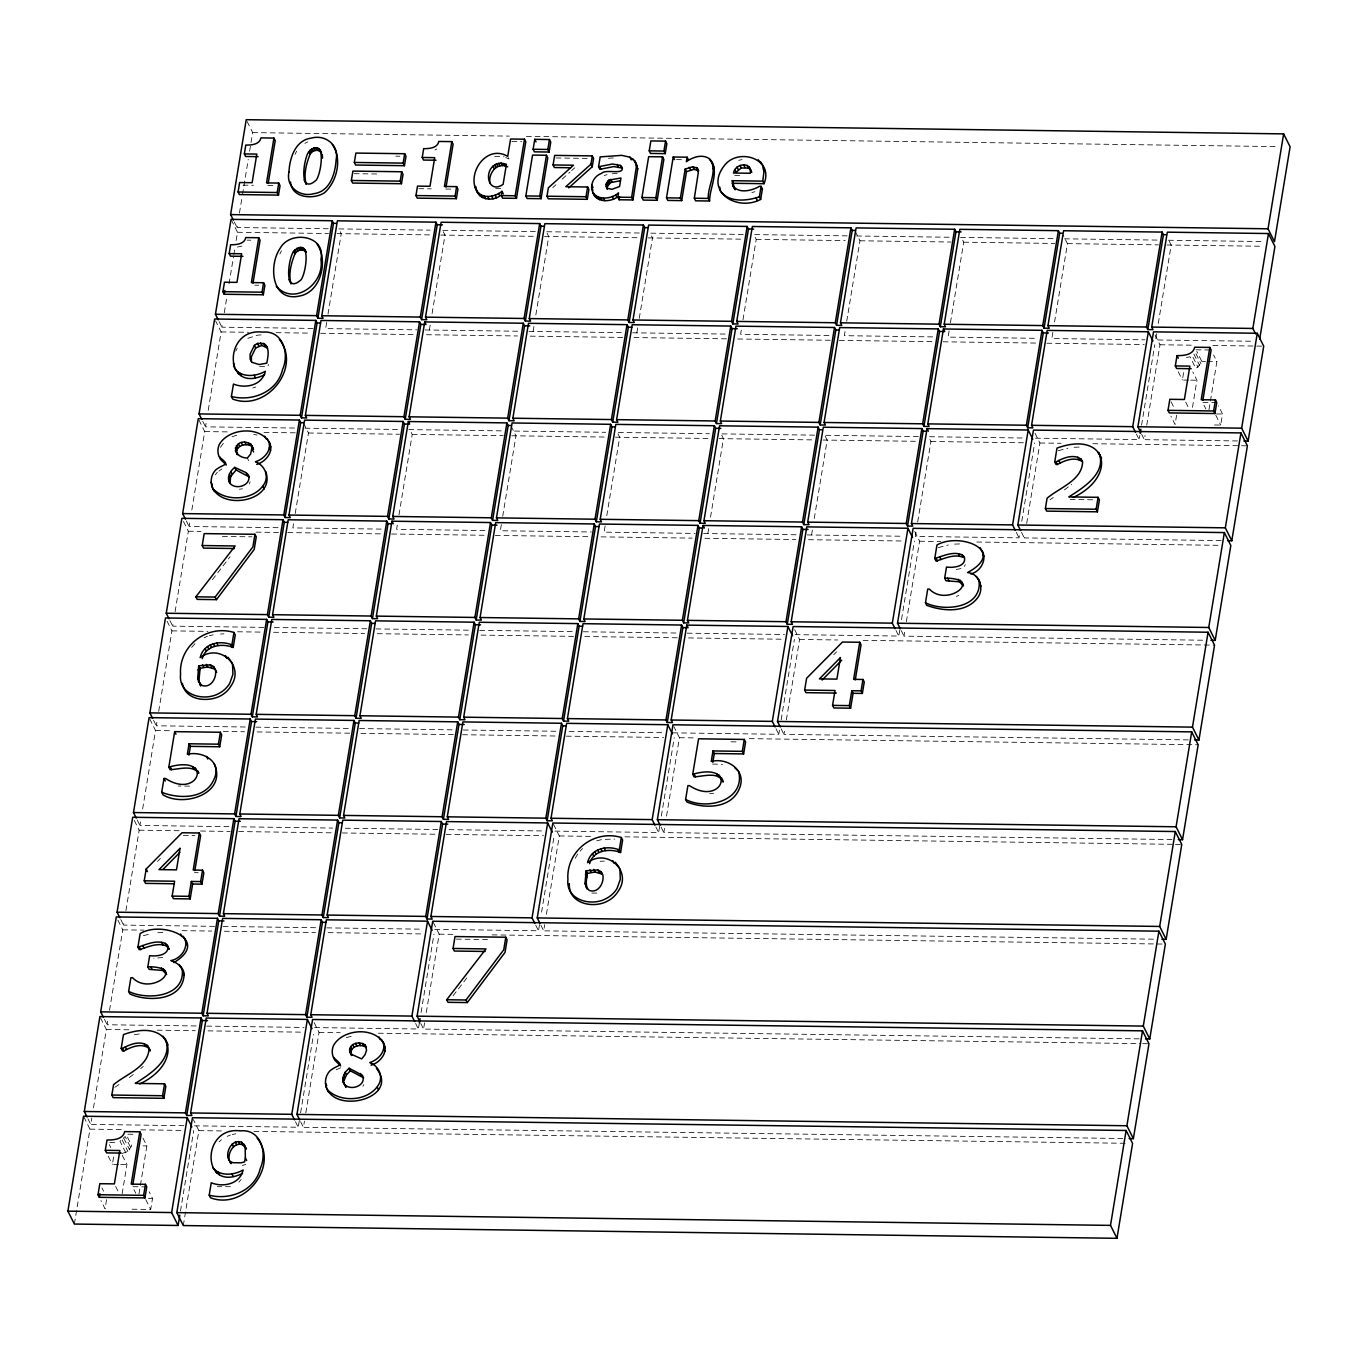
<?xml version="1.0" encoding="UTF-8"?>
<svg xmlns="http://www.w3.org/2000/svg" width="1358" height="1358" viewBox="0 0 1358 1358"><rect width="100%" height="100%" fill="white"/><g stroke="black" fill="none" stroke-linecap="round" stroke-linejoin="round"><path stroke-width="0.75" stroke-dasharray="5 3.75" d="M328.297 228.755L237.073 227.516L237.752 223.391M239.449 213.07L242.165 196.571M242.505 194.5L248.259 159.429M249.617 151.179L252.673 132.609L246.222 119.691M74.367 1224.05L89.968 1129.143L83.517 1116.242M183.907 1125.68L90.748 1124.407L91.767 1118.211M93.464 1107.89L106.365 1029.5L99.898 1016.582M196.078 1025.969L107.146 1024.747L108.165 1018.551M109.523 1010.301L122.763 929.84L117.229 918.772M214.581 926.343L123.544 925.087L124.223 920.962M125.921 910.658L139.161 830.179L132.694 817.278M228.857 826.666L139.942 825.443L140.96 819.247M142.641 808.944L155.542 730.536L149.091 717.635M245.255 727.005L156.323 725.783L157.341 719.604M158.699 711.354L171.94 630.876L166.406 619.825M263.741 627.379L172.721 626.14L173.4 622.015M175.097 611.694L188.338 531.233L181.87 518.332M278.034 527.702L189.118 526.48L190.137 520.301M191.834 509.98L204.718 431.572L198.268 418.671M294.431 428.042L205.499 426.836L206.518 420.641M208.215 410.32L221.116 331.929L215.583 320.861M312.934 328.432L221.897 327.176L222.576 323.051M224.274 312.73L226.99 296.231M229.027 283.856L233.44 257.035M233.78 254.964L234.798 248.786M236.156 240.519L237.514 232.269L231.047 219.368M106.586 1199.64L105.058 1208.824L100.95 1200.591M118.621 1164.502L112.375 1164.417L113.733 1156.167M122.135 1193.818L126.939 1164.604L121.982 1154.741M138.957 1194.038L146.885 1145.914L142.76 1137.681M132.032 1209.197L150.704 1209.452L152.503 1198.418L149.21 1191.832M180.478 1211.03L193.719 1130.569M293.532 523.781L292.853 527.906L381.785 529.111M295.229 513.46L308.47 432.998L304.158 424.392M326.667 322.406L325.648 328.602L416.685 329.841M328.008 314.156L341.248 233.695L339.534 230.249M183.296 1225.544L198.896 1130.637L193.362 1119.569M194.5 1125.816L298.234 1127.242L299.252 1121.046M300.61 1112.796L313.511 1034.389M397.283 525.19L396.604 529.314L487.641 530.571M398.98 514.886L412.204 434.407L409.624 429.247M429.383 330.011L430.401 323.832M432.099 313.511L445 235.104L443.268 231.675M1122.777 1138.513L303.428 1127.31L304.447 1121.114M305.805 1112.864L319.045 1032.403L312.578 1019.485M314.632 1027.582L418.383 1029.008L419.401 1022.812M421.082 1012.491L433.983 934.1M501.357 524.544L500.338 530.74L591.375 531.98M502.715 516.295L515.955 435.833L511.643 427.227M533.117 331.437L534.135 325.241M535.833 314.92L548.734 236.53L547.019 233.084M1139.175 1038.853L423.56 1029.075L424.579 1022.88M426.276 1012.559L439.177 934.168L432.71 921.25M434.764 929.347L538.515 930.773L539.533 924.577M541.57 912.203L554.115 835.866M605.108 525.97L604.089 532.149L695.126 533.405M606.788 515.65L619.689 437.242L617.975 433.813M636.868 332.846L637.887 326.667M639.245 318.417L652.485 237.939L649.888 232.778M1153.451 939.176L543.692 930.841L544.711 924.645M546.408 914.324L559.309 835.934L552.842 823.016M554.896 831.113L658.647 832.539L659.665 826.343M661.363 816.022L674.264 737.632M707.824 533.575L708.842 527.379M710.54 517.075L723.441 438.668L721.709 435.222M741.281 330.147L740.602 334.272L829.534 335.477M742.979 319.826L756.219 239.364L753.639 234.204M1171.954 839.55L663.824 832.607L664.843 826.411M666.54 816.09L679.441 737.7L673.908 726.632M672.923 732.845L778.779 734.305L779.798 728.109M781.156 719.859L794.396 639.397M811.558 535.001L812.576 528.805M814.274 518.484L827.175 440.094L824.595 434.916M845.032 331.556L844.353 335.681L933.269 336.903M846.73 321.252L859.97 240.773L855.659 232.184M1188.352 739.889L783.973 734.372L784.992 728.177M786.35 719.927L799.573 639.465L793.123 626.547M795.075 634.644L898.792 636.053L899.811 629.874M901.508 619.554L914.409 541.146M915.988 532.285L915.309 536.41L1019.043 537.836L1019.722 533.694M917.685 521.964L930.926 441.503L928.329 436.342M949.106 330.911L948.088 337.107L1037.02 338.329M950.464 322.661L963.705 242.199L961.125 237.039M1202.509 640.212L903.987 636.138L904.666 632.013M906.346 621.692L919.587 541.231L913.136 528.313M1021.759 521.319L1034.66 442.929M1052.857 332.337L1051.839 338.532L1144.998 339.806M1054.555 322.016L1067.456 243.625L1063.144 235.019M1221.198 540.586L1024.305 537.904L1024.984 533.779M1026.682 523.458L1039.922 442.997L1033.455 430.096M1035.441 438.176L1139.192 439.602L1139.871 435.46M1141.569 425.156L1154.792 344.694M1156.592 333.745L1155.573 339.941L1252.976 341.265M1158.289 323.442L1171.19 245.034L1168.61 239.874M1237.528 440.943L1144.37 439.669L1145.049 435.545M1146.746 425.224L1159.987 344.762L1154.453 333.695M1176.588 415.242L1175.077 424.443L1170.952 416.21M1188.623 380.104L1182.377 380.019L1183.735 371.769M1192.477 407.349L1196.941 380.223L1192.816 371.99M1208.976 409.658L1216.887 361.534L1213.594 354.947M1214.476 424.986L1220.706 425.071L1222.523 414.037L1218.398 405.804M268.069 365.743L268.358 364.402M249.532 483.838L250.093 481.818M122.237 1153.417L127.907 1151.482L131.76 1145.711L126.82 1135.831M1186.485 357.51L1189.981 356.73L1195.753 368.256L1197.926 367.084L1201.779 361.33L1196.822 351.45M235.834 351.094L237.226 348.208M295.042 154.32L296.638 151.179M279.867 253.98L281.462 250.84M220.437 447.342L224.766 441.333M575.181 858.307L577.846 853.775M362.909 1086.196L363.842 1084.652M964.299 566.337L965.368 564.639M125.734 1152.636L119.979 1141.127L125.157 1136.527L130.928 1148.036M212.374 579.713L230.096 556.763M453.08 995.754L468.272 976.079M215.26 474.876L217.348 472.194M238.889 1182.105L241.096 1179.559M191.648 647.41L195.145 643.454M580.189 851.143L582.514 848.495M157.494 861.447L160.363 858.545M833.693 654.76L836.562 651.874M219.062 1141.925L221.439 1139.701M552.791 187.574L555.931 184.756M562.195 179.103L570.02 172.042M571.599 170.633L574.723 167.815M140.723 1068.61L143.286 1066.353M129.333 1077.539L135.223 1073.092M1064.349 489.932L1071.717 484.382M218.859 471.107L221.897 468.934M114.836 1087.317L121.354 1082.971M1050.006 499.727L1053.265 497.554M434.984 149.974L436.835 148.973M304.854 143.354L307.757 141.911M204.056 637.785L207.401 636.24M956.388 596.434L958.816 595.347M336.207 1069.764L340.654 1067.778M247.818 338.329L258.003 335.087L263.775 334.73M227.21 1136.357L230.436 1135.016M252.741 387.998L255.847 386.979M232.031 436.784L236.716 435.222M346.341 1037.597L354.574 1035.407M604.191 175.538L607.111 174.639M751.925 192.53L754.929 191.699M242.369 1165.402L245.849 1164.451M1058.306 450.686L1067.863 448.208M938.276 547.563L948.342 544.999M143.456 935.662L151.502 933.625M209.336 635.765L213.223 634.831M596.705 840.823L602.528 839.397L614.699 839.108M232.218 1134.609L235.8 1133.794M237.429 247.071L241.928 246.087M738.769 160.312L742.028 159.616M956.371 569.494L961.04 568.544M162.654 957.475L153.692 958.29M596.841 893.089L590.543 893.038M500.712 188.626L493.141 188.507M134.323 1034.711L140.587 1033.777M239.398 489.203L242.539 488.846M230.521 1186.705L217.348 1186.671M264.589 366.694L256.356 366.592M189.679 786.129L178.254 786.01M709.657 793.649L713.578 793.293M494.685 156.391L504.124 156.798M612.152 173.79L619.774 173.213M608.367 158.275L614.02 157.901M220.454 634.033L223.968 633.813M600.151 861.328L604.378 861.091M114.717 1142.282L108.3 1142.587L110.779 1147.51M1074.127 447.291L1080.051 447.037M954.606 544.117L960.904 543.879M157.783 932.725L164.08 932.488M712.543 764.045L722.49 764.333M252.673 132.609L509.386 136.106M526.361 136.343L1277.369 146.613M511.881 141.588L521.811 141.724M555.948 157.969L589.406 158.428M676.505 159.616L684.449 159.735M395.823 156.17L399.88 156.221M734.78 175.606L741.095 175.691M354.2 173.671L378.61 174.011M243.014 185.146L253.42 185.282M267.849 185.486L275.98 185.588M418.807 188.677L431.284 188.847M445.713 189.051L453.861 189.152M338.906 228.908L430.13 230.147M442.861 230.317L536.206 231.607M546.816 231.743L640.161 233.016M650.754 233.169L744.116 234.442M754.709 234.594L848.071 235.868M856.542 235.986L949.904 237.26M960.496 237.395L1053.842 238.668M1064.451 238.821L1157.797 240.094M1168.406 240.247L1263.874 241.554M237.514 232.269L328.551 233.525M337.022 233.627L430.18 234.9M440.756 235.053L533.915 236.326M544.507 236.462L637.666 237.735M648.241 237.888L741.4 239.161M756.219 239.364L845.151 240.587M859.97 240.773L951.007 242.03M963.705 242.199L1054.742 243.438M1067.456 243.625L1158.493 244.864M1166.963 244.983L1262.227 246.273M247.088 240.145L250.789 240.196M254.71 285.18L258.767 285.231M425.156 329.96L520.42 331.267M528.89 331.369L622.049 332.642M632.624 332.795L725.783 334.068M221.116 331.929L248.633 332.303M276.166 332.676L310.031 333.134M320.624 333.287L413.783 334.56M426.48 334.73L517.517 335.969M530.231 336.156L623.39 337.429M633.965 337.565L727.124 338.838M737.717 338.991L830.875 340.264M839.329 340.383L934.61 341.673M943.08 341.792L1036.239 343.065M1046.814 343.218L1144.217 344.542M1159.987 344.762L1191.747 345.187M1212.915 345.475L1263.721 346.171M1196.008 349.804L1211.115 350.008M1201.779 361.33L1205.548 361.381M1207.449 361.398L1216.887 361.534M1190.694 380.138L1196.941 380.223M1216.751 402.511L1202.509 402.324L1205.819 408.911M1216.412 413.952L1222.523 414.037M305.007 428.194L398.166 429.468M408.758 429.603L501.917 430.876M514.614 431.063L605.651 432.302M618.365 432.472L709.402 433.711M722.1 433.898L815.258 435.171M825.834 435.307L918.993 436.58M929.585 436.733L1022.744 438.006M204.718 431.572L228.008 431.895M264.012 432.387L295.755 432.829M308.47 432.998L399.507 434.237M412.204 434.407L503.241 435.663M511.711 435.765L606.992 437.072M615.463 437.191L708.621 438.464M719.197 438.617L812.356 439.89M822.948 440.026L916.107 441.299M930.926 441.503L1024.068 442.776M1039.922 442.997L1061.09 443.285M1092.851 443.71L1247.391 445.831M1070.121 499.489L1095.193 499.829M703.597 533.524L798.86 534.814M807.331 534.933L902.612 536.24M188.338 531.233L201.035 531.402M256.068 532.149L279.358 532.472M287.828 532.591L380.97 533.864M391.545 534L484.687 535.273M495.28 535.425L588.404 536.699M601.119 536.868L692.139 538.124M704.836 538.294L795.856 539.533M808.57 539.703L903.817 541.01M919.587 541.231L940.755 541.519M976.758 542.012L1218.109 545.305M222.406 536.427L252.011 536.817M274.333 627.532L367.475 628.805M375.928 628.907L471.192 630.214M479.663 630.333L572.804 631.606M583.38 631.759L676.522 633.032M687.114 633.168L784.483 634.492M171.94 630.876L207.927 631.368M237.565 631.776L260.855 632.098M273.569 632.268L364.606 633.524M377.303 633.694L468.34 634.933M481.055 635.103L574.196 636.376M584.789 636.529L677.948 637.802M688.54 637.937L781.682 639.211M799.573 639.465L837.682 639.974M863.094 640.331L1214.544 645.135M255.83 727.141L348.989 728.431M359.581 728.567L452.74 729.84M463.316 729.993L556.474 731.266M569.172 731.436L664.452 732.743M155.542 730.536L172.483 730.774M223.289 731.453L244.474 731.758M257.171 731.928L350.33 733.201M360.905 733.337L454.064 734.61M462.535 734.729L557.815 736.036M566.286 736.155L663.672 737.479M679.441 737.7L696.382 737.92M749.31 738.65L1198.163 744.778M731.028 741.808L739.346 741.926M241.554 826.835L332.591 828.074M345.305 828.244L438.464 829.517M449.04 829.67L542.198 830.943M139.161 830.179L179.375 830.74M200.56 831.028L230.198 831.436M238.668 831.554L331.81 832.827M342.403 832.963L435.562 834.236M446.154 834.389L543.539 835.713M559.309 835.934L593.191 836.392M624.935 836.834L1173.295 844.32M1175.417 844.353L1181.766 844.438M183.313 835.34L194.839 835.51M194.5 872.651L198.234 872.702M223.052 926.462L318.315 927.752M326.786 927.87L422.066 929.178M122.763 929.84L143.931 930.128M182.04 930.654L211.678 931.062M224.393 931.232L315.429 932.471M328.127 932.64L423.407 933.948M439.177 934.168L453.996 934.372M492.105 934.881L1165.368 944.099M456.322 939.125L488.048 939.549M206.654 1026.105L304.039 1027.446M106.365 1029.5L129.655 1029.805M157.189 1030.179L195.297 1030.705M207.995 1030.875L301.153 1032.148M319.045 1032.403L340.213 1032.691M378.322 1033.217L1140.516 1043.623M1142.621 1043.657L1148.97 1043.742M89.968 1129.143L121.728 1129.584M140.791 1129.839L183.126 1130.416M198.896 1130.637L224.308 1130.976M253.946 1131.384L1128.345 1143.334M127.89 1134.219L135.444 1134.32M143.099 1145.863L146.885 1145.914M120.692 1164.519L126.939 1164.604M146.749 1186.892L132.507 1186.705L135.8 1193.292M148.446 1198.367L152.503 1198.418M253.759 434.39L257.103 435.069M505.753 157.528L509.012 158.971L507.722 156.391M1195.991 353.776L1200.947 363.655M1193.886 354.048L1199.657 365.574M1192.986 357.222L1197.926 367.084M1215.766 415.192L1220.706 425.071M1178.269 371.786L1182.377 380.019M1185.687 402.087L1188.148 407.027M1171.122 401.883L1173.601 406.823M1141.603 434.136L1144.37 439.669M1136.408 434.068L1139.192 439.602M1021.539 532.37L1024.305 537.904M1016.276 532.302L1019.043 537.836M901.203 630.604L903.987 636.138M896.025 630.536L898.792 636.053M781.189 728.839L783.973 734.372M776.012 728.771L778.779 734.305M661.057 827.073L663.824 832.607M655.88 827.005L658.647 832.539M234.289 221.982L237.073 227.516M540.925 925.307L543.692 930.841M535.748 925.239L538.515 930.773M219.13 321.642L221.897 327.176M247.343 458.087L248.633 460.668M202.732 421.303L205.499 426.836M186.335 520.946L189.118 526.48M420.793 1023.542L423.56 1029.075M415.599 1023.474L418.383 1029.008M169.954 620.606L172.721 626.14M153.556 720.266L156.323 725.783M300.661 1121.776L303.428 1127.31M295.467 1121.708L298.234 1127.242M137.158 819.909L139.942 825.443M120.777 919.57L123.544 925.087M104.379 1019.213L107.146 1024.747M123.884 1138.428L129.655 1149.954M122.152 1139.956L127.907 1151.482M145.747 1199.572L150.704 1209.452M108.25 1156.184L112.375 1164.417M87.981 1118.873L90.748 1124.407M115.668 1186.468L118.146 1191.407M101.935 1187.927L103.581 1191.221"/><path stroke-width="1.5" d="M732.268 183.313L735.102 189.78L732.794 185.469L732.268 180.699L762.755 181.123L764.045 183.703L733.558 183.279L732.268 180.699M733.558 185.893L733.558 183.279M750.312 169.699L750.312 173.264L733.49 173.026C734.576 166.881 741.349 163.469 747.087 165.472L749.26 167.085L751.602 172.279L749.26 167.085M252.164 446.442L250.67 453.945L247.343 458.087C228.959 457.035 234.917 435.341 250.806 444.168L253.454 449.023L250.806 444.168M252.096 446.748C246.613 441.69 233.321 446.476 237.361 454.76L235.307 450.364M349.617 1051.177C348.768 1043.368 359.989 1040.737 365.115 1044.998L366.592 1050.175L364.996 1054.776L361.669 1058.917L351.943 1054.504L349.617 1051.177L351.688 1055.573L350.381 1052.993M350.907 1053.757C350.058 1045.949 361.279 1043.317 366.405 1047.578L365.115 1044.998M962.126 554.811L964.231 556.729C967.151 566.558 953.333 568.051 946.492 567.05L944.676 578.168C984.788 577.778 947.341 608.028 929.398 589.1L927.718 589.083L925.477 602.782L926.767 605.362C942.893 611.304 965.776 613.307 977.454 598.012C984.669 589.016 979.763 573.466 967.575 572.567C1007.942 550.737 959.902 531.844 936.969 544.982L934.745 558.511L936.035 561.092C944.659 558.511 954.182 553.606 963.416 557.391L962.126 554.811C952.892 551.025 943.352 555.931 934.745 558.511M265.693 471.43C276.013 499.982 225.411 510.71 213.172 488.982C226.514 502.647 255.762 500.389 264.912 482.718C268.935 474.248 263.554 464.708 255.44 461.771C263.775 459.157 272.075 450.567 268.748 441.316C274.842 450.669 266.117 461.788 256.73 464.351M376.472 1068.457C399.269 1097.026 339.551 1113.577 327.499 1089.812C340.824 1103.477 370.089 1101.219 379.221 1083.548C383.245 1075.061 377.88 1065.538 369.749 1062.584C378.084 1059.987 386.385 1051.398 383.058 1042.129C389.152 1051.482 380.427 1062.618 371.04 1065.181M743.624 753.928L745.593 742.011L744.286 739.431L698.572 738.803L692.733 774.264C738.277 761.244 722.914 807.416 689.474 785.654L687.895 785.637L685.62 799.421L686.91 802.001C704.31 808.995 731.266 808.927 739.38 788.557C747.206 770.733 727.616 757.187 711.253 761.465L712.984 750.94L742.334 751.347L743.624 753.928L714.274 753.52L712.984 750.94M185.011 939.125C188.338 948.716 180.325 958.918 170.836 960.598C176.506 962.296 183.907 967.219 184.094 974.857C182.651 1000.761 148.26 1002.238 129.927 993.971L128.637 991.391L130.894 977.692L132.558 977.709C150.5 996.653 187.964 966.404 147.835 966.777L149.669 955.676C156.493 956.66 170.31 955.166 167.407 945.338L165.303 943.42C156.068 939.634 146.528 944.54 137.922 947.137L140.146 933.591C161.992 920.062 211.627 939.838 173.909 962.567M981.851 550.516C987.555 559.445 980.476 571.786 970.749 573.942M214.479 491.579C209.675 484.959 210.049 475.334 216.058 469.613C225.954 462.416 230.215 466.252 219.164 456.763A19.402 16.398 -26.6 0 1 219.147 444.762C228.517 427.736 261.279 425.309 270.038 443.896M328.789 1092.392C323.985 1085.789 324.375 1076.147 330.367 1070.427C340.264 1063.229 344.525 1067.065 333.474 1057.593A19.402 16.398 -26.6 0 1 333.457 1045.575C342.827 1028.566 375.606 1026.139 384.348 1044.709M182.244 969.408C185.282 996.959 147.224 1000.642 128.637 991.391M979.067 580.783C982.123 608.35 944.065 612.034 925.477 602.782M489.915 182.906C488.303 172.924 497.368 161.619 507.722 166.864M632.709 158.801L635.985 163.401L636.444 166.219L631.64 197.368L632.947 199.949L619.112 199.762L617.822 197.182L618.518 192.853C610.947 200.05 592.716 201.018 591.613 187.743C591.46 181.429 595.466 175.522 601.441 173.417C605.923 168.477 624.561 175.657 622.134 167.255L620.385 165.421L612.441 164.012L598.555 166.745L600.185 156.883L621.828 155.355L629.942 157.222L634.695 160.821L637.734 168.799L632.947 199.949M687.131 157.205L686.384 161.704C692.767 157.053 702.052 153.895 709.232 158.597C719.01 169.546 707.382 186.029 708.316 198.421L709.606 201.001L695.619 200.814L694.328 198.217L698.25 173.043L697.35 168.205L692.767 166.745L685.179 169.088L680.409 198.03L681.716 200.611L667.796 200.424L666.506 197.844L673.229 157.002L687.131 157.205L688.421 159.786M710.964 160.346C719.299 172.653 709.538 187.845 709.606 201.001M198.777 665.76L197.657 678.372L200.746 685.994L198.947 680.952L200.067 668.34L198.777 665.76L210.405 664.877L213.613 666.557L216.737 672.363M586.147 870.817L585.026 883.43L587.012 888.93L586.164 882.157L587.437 873.398L586.147 870.817L597.775 869.935L600.983 871.615L602.816 874.824C604.446 882.666 598.301 893.632 589.253 890.458L585.722 886.35M245.357 1157.916L245.136 1146.458L241.588 1142.214C232.574 1138.989 226.362 1150.09 227.906 1157.865L231.013 1163.653L229.723 1161.073L232.846 1162.72L241.079 1162.821L244.559 1161.871L245.357 1157.916L246.647 1160.496M233.372 220.132L230.605 214.598L246.222 119.691L1283.633 133.882L1290.1 146.783L1274.483 241.69L1268.033 228.789L1283.633 133.882M179.799 1215.155L178.102 1225.476L74.367 1224.05L67.9 1211.149L83.517 1116.242L187.251 1117.651L191.868 1126.868M87.065 1117.023L84.298 1111.489L99.898 1016.582L201.052 1017.974L202.342 1020.554L186.742 1115.461L191.919 1115.529L190.629 1112.949L206.246 1018.042L307.383 1019.417L312.001 1028.634M103.463 1017.38L100.679 1011.846L116.296 916.939L217.45 918.314L218.74 920.894L203.123 1015.801L208.317 1015.869L207.027 1013.289L222.627 918.381L321.184 919.739L322.474 922.32L306.874 1017.227L312.051 1017.295L310.761 1014.715L326.378 919.807L427.532 921.182L432.133 930.4M119.843 917.719L117.077 912.186L132.694 817.278L233.848 818.67L235.138 821.25L219.521 916.158L224.715 916.226L223.408 913.645L239.025 818.738L337.582 820.079L338.872 822.659L323.255 917.567L328.449 917.635L327.159 915.054L342.776 820.147L441.316 821.505L442.623 824.085L427.006 918.993L432.183 919.06L430.893 916.48L446.51 821.573L547.664 822.948L552.282 832.165M136.241 818.059L133.474 812.542L149.091 717.635L250.228 719.01L251.519 721.59L235.919 816.498L241.096 816.565L239.806 813.985L255.423 719.078L353.98 720.436L355.27 723.016L339.653 817.923L344.847 817.991L343.557 815.411L359.157 720.504L457.714 721.845L459.004 724.425L443.404 819.332L448.581 819.4L447.291 816.82L462.908 721.913L561.465 723.271L562.755 725.851L547.138 820.758L552.333 820.826L551.025 818.246L566.642 723.339L667.796 724.714L672.414 733.931M152.639 718.416L149.872 712.882L165.472 617.975L266.626 619.367L267.916 621.947L252.299 716.854L257.494 716.922L256.204 714.342L271.804 619.435L370.361 620.776L371.668 623.356L356.051 718.263L361.228 718.331L359.938 715.751L375.555 620.844L474.112 622.202L475.402 624.782L459.785 719.689L464.979 719.757L463.689 717.177L479.289 622.27L577.846 623.611L579.136 626.191L563.536 721.098L568.713 721.166L567.423 718.586L583.04 623.678L681.597 625.036L682.887 627.617L667.27 722.524L672.465 722.592L671.175 720.012L686.775 625.104L787.929 626.479L792.546 635.697M169.02 618.756L166.253 613.239L181.87 518.332L283.024 519.707L284.314 522.287L268.697 617.194L273.892 617.262L272.585 614.682L288.202 519.774L386.758 521.133L388.048 523.713L372.448 618.62L377.626 618.688L376.336 616.108L391.953 521.2L490.51 522.541L491.8 525.122L476.183 620.029L481.377 620.097L480.07 617.517L495.687 522.609L594.244 523.967L595.534 526.548L579.917 621.455L585.111 621.523L583.821 618.942L599.438 524.035L697.978 525.376L699.285 527.956L683.668 622.864L688.727 622.932L687.437 620.351L703.054 525.444L801.61 526.802L802.901 529.382L787.284 624.29L792.478 624.357L791.188 621.777L806.788 526.87L907.942 528.245L912.559 537.462M185.418 519.112L182.651 513.579L198.268 418.671L299.405 420.046L300.695 422.627L285.095 517.534L290.272 517.619L288.982 515.038L304.599 420.131L403.156 421.472L404.446 424.052L388.829 518.96L394.024 519.028L392.734 516.447L408.334 421.54L506.89 422.898L508.181 425.478L492.581 520.386L497.758 520.454L496.468 517.873L512.085 422.966L610.642 424.307L611.932 426.887L596.315 521.795L601.509 521.862L600.219 519.282L615.819 424.375L714.376 425.733L715.666 428.313L700.066 523.22L705.243 523.288L703.953 520.708L719.57 425.801L818.127 427.142L819.417 429.722L803.8 524.629L808.995 524.697L807.704 522.117L823.304 427.21L921.861 428.568L923.151 431.148L907.551 526.055L912.729 526.123L911.439 523.543L927.056 428.636L1028.193 430.011L1032.81 439.228M201.816 419.452L199.049 413.918L214.649 319.011L315.803 320.403L317.093 322.983L301.476 417.891L306.67 417.958L305.38 415.378L320.997 320.471L419.537 321.812L420.844 324.392L405.227 419.299L410.405 419.384L409.114 416.804L424.731 321.897L523.288 323.238L524.578 325.818L508.961 420.725L514.156 420.793L512.866 418.213L528.483 323.306L627.023 324.664L628.33 327.244L612.713 422.151L617.89 422.219L616.6 419.639L632.217 324.732L730.774 326.073L732.064 328.653L716.447 423.56L721.641 423.628L720.351 421.048L735.951 326.141L834.508 327.499L835.815 330.079L820.198 424.986L825.375 425.054L824.085 422.474L839.702 327.567L938.259 328.908L939.549 331.488L923.932 426.395L929.127 426.463L927.837 423.883L943.437 328.976L1041.993 330.334L1043.284 332.914L1027.683 427.821L1032.861 427.889L1031.571 425.309L1047.188 330.401L1148.342 331.776L1152.959 340.994M218.214 319.809L215.43 314.275L231.047 219.368L332.201 220.743L333.491 223.323L317.874 318.23L323.068 318.315L321.778 315.735L337.378 220.828L435.935 222.169L437.225 224.749L421.625 319.656L426.802 319.724L425.512 317.144L441.129 222.237L539.686 223.578L540.976 226.158L525.359 321.065L530.554 321.15L529.264 318.57L544.864 223.663L643.42 225.004L644.711 227.584L629.11 322.491L634.288 322.559L632.998 319.979L648.615 225.072L747.172 226.43L748.462 229.01L732.845 323.917L738.039 323.985L736.732 321.405L752.349 226.497L850.906 227.838L852.196 230.419L836.579 325.326L841.773 325.394L840.483 322.814L856.1 227.906L954.657 229.264L955.947 231.845L940.33 326.752L945.524 326.82L944.217 324.239L959.834 229.332L1058.391 230.673L1059.681 233.253L1044.064 328.161L1049.259 328.229L1047.969 325.648L1063.586 230.741L1162.125 232.099L1163.433 234.679L1147.816 329.587L1152.993 329.654L1151.703 327.074L1167.32 232.167L1268.474 233.542L1274.924 246.46L1259.664 339.296M273.926 138.075L266.541 182.906L278.746 183.075L280.037 185.656L278.492 195.111L239.381 194.567L238.091 191.987L239.636 182.532L252.113 182.702L256.832 154.082L244.355 153.912L245.798 145.085C251.383 145.153 259.514 144.627 260.974 137.888L273.926 138.075L275.216 140.655L268.171 183.449M258.75 237.735L251.383 282.566L263.588 282.736L264.878 285.316L263.316 294.771L224.206 294.245L222.916 291.664L224.477 282.209L236.954 282.379L241.656 253.759L229.179 253.59L230.639 244.746C236.224 244.813 244.338 244.304 245.798 237.565L258.75 237.735L260.057 240.315L253.012 283.109M224.206 294.245L224.834 290.459M173.875 883.769L145.527 883.379L144.237 880.799L146.172 869.018L182.023 832.76L199.32 832.997L200.611 835.577L194.839 870.597M165.32 1039.006C173.705 1059.376 149.787 1074.263 135.274 1083.412L164.539 1083.803L165.829 1086.4L163.877 1098.316L113.138 1097.62L111.848 1095.04L113.546 1084.736C125.598 1074.314 148.565 1067.032 149.057 1048.359L150.348 1050.939L147.377 1045.456C139.704 1040.296 129.825 1044.404 122.543 1048.41L121.202 1048.393L123.459 1034.609C173.484 1016.31 184.773 1062.601 139.772 1083.939M214.072 763.502C227.855 792.902 184.518 807.908 163.011 794.837L161.721 792.257L163.995 778.474L165.574 778.49C199.015 800.252 214.377 754.08 168.833 767.1L174.673 731.639L220.386 732.268L221.694 734.848L219.724 746.764L190.375 746.357L189.085 743.777L218.434 744.184L219.724 746.764M202.223 545.526L204.175 533.609L254.964 534.305L256.255 536.885L254.184 549.447L216.465 599.642L197.165 599.387L195.875 596.807L235.138 545.984L202.223 545.526L203.513 548.106L234.374 548.53M139.823 1131.808L131.217 1184.125L145.442 1184.312L146.749 1186.892L144.933 1197.926L99.304 1197.315L97.997 1194.717L99.813 1183.701L114.378 1183.887L119.877 1150.515L105.313 1150.311L107.01 1140.007C113.529 1140.075 123.001 1139.464 124.698 1131.604L139.823 1131.808L141.113 1134.405L132.846 1184.617M99.304 1197.315L99.898 1193.631M279.341 339.381C301.934 367.356 266.592 412.068 232.693 399.048L231.403 396.468L233.457 384.042C245.238 388.914 262.213 385.502 265.302 371.294C256.187 376.539 241.945 377.999 234.849 368.765M278.492 195.111L277.202 192.53L278.746 183.075M263.316 294.771L262.026 292.191L263.588 282.736M189.085 743.777L187.353 754.301C202.325 750.651 222.389 761.363 214.191 778.813C206.077 799.183 179.12 799.251 161.721 792.257M188.932 755.133L190.375 746.357M192.632 884.024L201.952 884.16L200.661 881.58L191.342 881.444L192.632 884.024L190.188 898.911L173.451 898.69L172.16 896.11L174.605 881.223L144.237 880.799M190.188 898.911L188.898 896.331L191.342 881.444M199.32 832.997L193.209 870.071L202.529 870.206L203.836 872.787L201.952 884.16M202.24 658.596C205.805 645.186 222.101 643.03 233.203 647.46L231.912 644.88L233.949 632.438C206.857 624.205 178.645 645.933 180.546 674.4C178.305 695.194 204.056 701.882 219.079 693.378A24.138 20.404 -26.6 0 0 229.706 683.38L232.931 674.315L232.524 663.841M233.203 647.46L235.257 635.018L233.949 632.438M144.933 1197.926L143.642 1195.346L145.442 1184.312M218.434 744.184L220.386 732.268M163.877 1098.316L162.587 1095.736L164.539 1083.803M254.964 534.305L252.894 546.867L215.158 597.062L195.875 596.807M200.661 881.58L202.529 870.206M186.742 1115.461L185.435 1112.881L201.052 1017.974M203.123 1015.801L201.833 1013.221L217.45 918.314M219.521 916.158L218.231 913.578L233.848 818.67M235.919 816.498L234.611 813.917L250.228 719.01M252.299 716.854L251.009 714.274L266.626 619.367M268.697 617.194L267.407 614.614L283.024 519.707M285.095 517.534L283.805 514.954L299.405 420.046M301.476 417.891L300.186 415.31L315.803 320.403M317.874 318.23L316.584 315.65L332.201 220.743M178.102 1225.476L171.634 1212.558L187.251 1117.651M176.829 1212.626L192.446 1117.719L1126.121 1130.484L1132.589 1143.402L1116.972 1238.309L183.296 1225.544L176.829 1212.626L1110.505 1225.391L1116.972 1238.309M351.366 180.478L352.91 171.091L401.73 171.77L403.02 174.35L401.476 183.72L352.656 183.058L351.366 180.478L400.186 181.14L401.476 183.72M354.336 162.451L355.881 153.064L404.684 153.726L405.991 156.306L404.446 165.693L355.626 165.031L354.336 162.451L403.156 163.113L404.446 165.693M257.12 1138.089C279.714 1166.064 244.372 1210.776 210.49 1197.756L209.2 1195.176L211.237 1182.75C223.018 1187.622 240.01 1184.21 243.082 1170.002C233.966 1175.247 219.724 1176.707 212.629 1167.473M400.186 181.14L401.73 171.77M403.156 163.113L404.684 153.726M451.807 141.622L444.422 186.47L456.627 186.623L457.918 189.203L456.373 198.658L417.262 198.132L415.955 195.552L417.517 186.097L429.994 186.267L434.713 157.647L422.219 157.477L423.679 148.65C429.264 148.718 437.395 148.192 438.838 141.453L451.807 141.622L453.097 144.203L446.052 187.014M306.874 1017.227L305.584 1014.647L321.184 919.739M323.255 917.567L321.965 914.986L337.582 820.079M339.653 817.923L338.363 815.343L353.98 720.436M356.051 718.263L354.761 715.683L370.361 620.776M372.448 618.62L371.141 616.04L386.758 521.133M388.829 518.96L387.539 516.38L403.156 421.472M405.227 419.299L403.937 416.719L419.537 321.812M421.625 319.656L420.318 317.076L435.935 222.169M294.55 1119.858L291.783 1114.324L307.383 1019.417M299.728 1119.926L296.961 1114.392L312.578 1019.485L1142.519 1030.841L1148.97 1043.742L1133.37 1138.649L1129.126 1138.598M456.373 198.658L455.083 196.078L456.627 186.623M477.931 193.159C465.081 174.876 486.096 143.49 507.722 156.391L510.574 139.008L524.494 139.195L525.784 141.775L516.481 198.353L502.562 198.166L501.272 195.586L501.968 191.325C494.957 197.08 482.192 199.49 476.641 190.578C479.815 200.135 492.411 201.154 499.829 196.061L498.539 193.464M516.481 198.353L515.191 195.773L524.494 139.195M533.117 149.261L534.746 139.331L549.447 139.535L550.754 142.115L549.107 152.045L534.407 151.841L533.117 149.261L547.817 149.465L549.107 152.045M525.835 195.925L532.557 155.084L546.459 155.27L547.766 157.851L541.044 198.692L527.125 198.506L525.835 195.925L539.754 196.112L541.044 198.692M539.754 196.112L546.459 155.27M547.817 149.465L549.447 139.535M427.006 918.993L425.716 916.412L441.316 821.505M443.404 819.332L442.097 816.752L457.714 721.845M459.785 719.689L458.495 717.109L474.112 622.202M476.183 620.029L474.893 617.449L490.51 522.541M492.581 520.386L491.29 517.805L506.89 422.898M508.961 420.725L507.671 418.145L523.288 323.238M525.359 321.065L524.069 318.485L539.686 223.578M414.682 1021.623L411.915 1016.09L427.532 921.182M592.292 155.898L590.934 164.165L565.845 186.708L587.624 186.997L588.914 189.577L587.301 199.32L548.276 198.794L546.985 196.214L548.36 187.811L573.432 165.235L553.079 164.946L554.658 155.389L592.292 155.898L593.582 158.479L592.224 166.745L568.696 187.879M419.877 1021.691L417.093 1016.157L432.71 921.25L1158.9 931.181L1165.368 944.099L1149.751 1039.006L1145.524 1038.938M419.401 1022.812L420.08 1018.687M453.063 948.461L455.015 936.545L505.804 937.241L507.094 939.821L505.023 952.382L467.305 1002.577L448.004 1002.323L446.714 999.743L485.977 948.919L453.063 948.461L454.353 951.041L485.213 951.466M587.301 199.32L586.011 196.74L587.624 186.997M619.112 199.762L619.587 196.876M505.804 937.241L503.733 949.785L466.015 999.997L446.714 999.743M649.226 150.857L650.855 140.926L665.556 141.13L666.846 143.71L665.216 153.641L650.516 153.437L649.226 150.857L663.926 151.044L665.216 153.641M641.944 197.504L648.666 156.679L662.568 156.866L663.858 159.446L657.153 200.288L643.234 200.084L641.944 197.504L655.846 197.708L657.153 200.288M547.138 820.758L545.848 818.178L561.465 723.271M563.536 721.098L562.246 718.518L577.846 623.611M579.917 621.455L578.627 618.875L594.244 523.967M596.315 521.795L595.025 519.214L610.642 424.307M612.713 422.151L611.423 419.554L627.023 324.664M629.11 322.491L627.803 319.911L643.42 225.004M534.814 923.389L532.047 917.855L547.664 822.948M540.009 923.457L537.242 917.923L552.842 823.016L1175.298 831.537L1181.766 844.438L1166.149 939.346L1161.922 939.295M655.846 197.708L662.568 156.866M663.926 151.044L665.556 141.13M681.716 200.611L686.469 171.668L685.179 169.088M589.61 863.654C593.174 850.227 609.47 848.071 620.572 852.501L619.282 849.921L621.319 837.496C594.227 829.263 566.014 850.974 567.916 879.441C565.675 900.235 591.426 906.94 606.449 898.419A24.138 20.404 -26.6 0 0 617.075 888.421L620.3 879.356L619.91 868.899M620.572 852.501L622.626 840.076L621.319 837.496M667.27 722.524L665.98 719.944L681.597 625.036M683.668 622.864L682.378 620.283L697.978 525.376M700.066 523.22L698.759 520.64L714.376 425.733M716.447 423.56L715.157 420.98L730.774 326.073M732.845 323.917L731.555 321.32L747.172 226.43M654.946 825.155L652.179 819.621L667.796 724.714M764.045 183.703C774.247 158.513 738.124 147.241 724.306 165.642C703.919 191.699 737.156 211.933 760.667 199.405L759.377 196.825L761.108 186.318L759.631 186.284C751.959 190.731 738.582 194.177 732.794 185.469M660.141 825.223L657.374 819.689L672.974 724.782L1191.696 731.877L1198.163 744.778L1182.546 839.685L1178.303 839.634M762.755 181.123L763.909 172.093L762.517 164.827M760.667 199.405L762.398 188.898L761.108 186.318M712.831 762.296L714.274 753.52M742.334 751.347L744.286 739.431M787.284 624.29L785.993 621.709L801.61 526.802M803.8 524.629L802.51 522.049L818.127 427.142M820.198 424.986L818.908 422.406L834.508 327.499M836.579 325.326L835.289 322.746L850.906 227.838M775.079 726.92L772.312 721.387L787.929 626.479M780.273 726.988L777.506 721.454L793.123 626.547L1208.077 632.234L1214.544 645.135L1198.944 740.042L1194.7 739.991M836.324 693.072L805.956 692.665L804.649 690.085L806.601 678.287L842.435 642.045L859.733 642.266L861.04 644.863L855.268 679.866M853.062 693.31L862.381 693.429L861.091 690.849L851.772 690.73L853.062 693.31L850.617 708.197L833.88 707.959L832.573 705.379L835.034 690.492L804.649 690.085M850.617 708.197L849.327 705.617L851.772 690.73M859.733 642.266L853.639 679.356L862.958 679.475L864.248 682.056L862.381 693.429M861.091 690.849L862.958 679.475M907.551 526.055L906.244 523.475L921.861 428.568M923.932 426.395L922.642 423.815L938.259 328.908M940.33 326.752L939.04 324.172L954.657 229.264M895.092 628.686L892.325 623.152L907.942 528.245M900.286 628.754L897.519 623.22L913.136 528.313L1224.356 532.574L1230.823 545.475L1215.206 640.382L1210.963 640.331M1027.683 427.821L1026.393 425.241L1041.993 330.334M1044.064 328.161L1042.774 325.581L1058.391 230.673M1015.36 530.452L1012.593 524.918L1028.193 430.011M1020.605 530.52L1017.838 525.003L1033.455 430.096L1240.94 432.93L1247.391 445.831L1231.791 540.739L1227.547 540.671M1098.86 452.503C1107.262 472.89 1083.328 487.76 1068.831 496.909L1098.079 497.317L1099.386 499.897L1097.417 511.813L1046.678 511.117L1045.388 508.537L1047.086 498.233C1059.138 487.811 1082.105 480.528 1082.615 461.856L1080.917 458.953C1073.244 453.81 1063.382 457.901 1056.083 461.907L1054.742 461.89L1056.999 448.106C1107.042 429.807 1118.313 476.115 1073.312 497.435M1097.417 511.813L1096.127 509.233L1098.079 497.317M1147.816 329.587L1146.525 327.006L1162.125 232.099M1135.492 432.217L1132.725 426.684L1148.342 331.776M1140.686 432.285L1137.902 426.752L1153.519 331.844L1257.27 333.27L1263.721 346.171L1248.121 441.078L1243.877 441.027M1140.211 433.406L1140.89 429.281M1209.825 347.427L1201.219 399.744L1215.461 399.931L1216.751 402.511L1214.935 413.545L1169.306 412.917L1168.016 410.337L1169.832 399.303L1184.397 399.507L1189.88 366.117L1175.315 365.93L1177.013 355.609C1183.531 355.694 1193.02 355.083 1194.717 347.224L1209.825 347.427L1211.115 350.008L1202.865 400.22M1214.935 413.545L1213.645 410.965L1215.461 399.931M1255.624 333.983L1252.857 328.449L1268.474 233.542M1215.206 640.382L1208.739 627.481L1224.356 532.574M1110.505 1225.391L1126.121 1130.484M1133.37 1138.649L1126.902 1125.748L1142.519 1030.841M1149.751 1039.006L1143.3 1026.088L1158.9 931.181M1166.149 939.346L1159.681 926.445L1175.298 831.537M1182.546 839.685L1176.079 826.784L1191.696 731.877M1198.944 740.042L1192.477 727.141L1208.077 632.234M1231.791 540.739L1225.323 527.838L1240.94 432.93M1248.121 441.078L1241.653 428.177L1257.27 333.27M236.054 469.987L230.673 476.573L229.96 483.346C226.277 477.829 230.079 470.954 234.747 467.39L246.171 472.686L249.431 477.048L236.054 469.987L234.747 467.39M342.878 1077.624L345.17 1072.277L349.074 1068.22L362.45 1075.298C366.949 1085.314 351.298 1091.289 344.779 1084.703L346.069 1087.283L342.98 1081.596L342.878 1077.624L344.287 1084.176L342.98 1081.596M344.168 1080.204L346.46 1074.857L350.364 1070.8L363.74 1077.879M606.041 184.23L608.961 180.088L620.962 178.017L619.571 186.521L611.898 189.339L607.077 188.202L606.041 184.23L607.365 189.237L606.058 186.657M607.332 186.81L610.251 182.668L620.317 180.767M308.775 151.689C303.445 158.937 298.404 196.214 316.295 180.037C321.574 172.704 326.752 135.681 308.775 151.689L310.065 154.269C306.382 163.52 303.343 174.469 306.195 184.264L304.141 179.867M293.6 251.349C288.286 258.614 283.245 295.874 301.137 279.697C306.399 272.364 311.593 235.358 293.6 251.349L294.89 253.929C291.206 263.197 288.168 274.129 291.036 283.941M492.971 166.202C483.737 174.52 489.559 194.075 503.122 184.315L506.415 164.284L501.034 163.113L496.519 163.843L492.971 166.202L494.278 168.782M254.421 345.339L250.093 354.132L250.127 359.157L251.943 362.348L259.208 364.538L266.779 363.146C267.967 356.764 270.242 347.818 263.808 343.506L257.545 343.404L254.421 345.339L255.711 347.92L251.383 356.713L251.417 361.737M243.982 1144.217L246.426 1149.038L242.878 1144.811C233.865 1141.569 227.652 1152.67 229.196 1160.462M310.065 154.269C312.119 150.212 318.638 148.633 321.473 152.639L320.182 150.059M294.89 253.929C296.961 249.889 303.479 248.293 306.314 252.316L305.024 249.736M231.912 644.88C220.115 639.974 203.31 643.302 200.203 657.628C219.317 642.894 245.153 665.675 230.996 685.96A24.138 20.404 -26.6 0 1 220.369 695.958C207.418 702.544 185.282 700.507 182.362 683.329M619.282 849.921C607.484 845.015 590.679 848.36 587.573 862.669C606.686 847.935 632.522 870.733 618.365 891.001A24.138 20.404 -26.6 0 1 607.739 900.999C593.361 909.011 568.153 903.647 569.341 883.617M750.567 169.665L748.377 168.053L741.298 167.985L736.087 172.211L734.797 169.631M163.096 869.358L179.901 852.332M822.116 680.052L841.739 660.192M255.711 347.92L261.924 345.458L267.492 348.089L266.185 345.509M1054.742 461.89L1056.032 464.47L1057.373 464.504C1064.672 460.481 1074.534 456.39 1082.224 461.533L1080.917 458.953M121.202 1048.393L122.492 1050.973L123.833 1050.99C131.132 1046.984 140.994 1042.893 148.667 1048.036L147.377 1045.456M592.818 192.344C596.077 202.427 609.403 202.393 616.939 197.368L615.632 194.788M137.922 947.137L139.212 949.717C147.818 947.12 157.358 942.214 166.593 946L169.19 949.327L167.407 945.338M686.469 171.668L694.074 169.326L698.64 170.802L697.35 168.205M264.725 374.672C223.408 395.195 222.984 327.159 262.484 332.15C282.99 329.943 289.712 353.929 282.549 369.529C277.405 391.919 252.232 401.9 231.403 396.468M242.522 1173.38C201.188 1193.903 200.763 1125.867 240.281 1130.858C260.787 1128.651 267.492 1152.636 260.329 1168.236C255.202 1190.627 230.011 1200.608 209.2 1195.176M720.385 191.071C729.212 202.936 746.883 201.018 759.377 196.825M598.555 166.745L599.846 169.326L613.731 166.593L621.675 168.002L620.385 165.421M200.067 668.34L207.638 666.965L214.903 669.138L213.613 666.557M587.437 873.398L595.008 872.006L602.273 874.196L600.983 871.615M168.833 767.1L170.123 769.68C179.273 769.29 192.072 764.656 198.811 773.16L197.521 770.58M692.733 774.264L694.023 776.844C703.105 776.538 718.603 771.072 723.169 782.072L721.879 779.492M258.122 156.662L245.645 156.493L244.355 153.912M436.003 160.227L423.526 160.057L422.219 157.477M570.649 167.764L554.37 167.526L553.079 164.946M760.921 188.864L762.398 188.898M238.091 191.987L277.202 192.53M501.272 195.586L515.191 195.773M546.985 196.214L586.011 196.74M617.822 197.182L631.64 197.368M666.506 197.844L680.409 198.03M694.328 198.217L708.316 198.421M415.955 195.552L455.083 196.078M230.605 214.598L1268.033 228.789M333.491 223.323L336.088 223.374M437.225 224.749L442.419 224.817M540.976 226.158L543.573 226.209M644.711 227.584L647.308 227.618M748.462 229.01L753.639 229.078M852.196 230.419L854.793 230.453M955.947 231.845L961.125 231.912M1059.681 233.253L1062.279 233.287M1163.433 234.679L1166.013 234.713M242.946 256.339L230.47 256.17L229.179 253.59M222.916 291.664L262.026 292.191M215.43 314.275L316.584 315.65M321.778 315.735L420.318 317.076M425.512 317.144L524.069 318.485M529.264 318.57L627.803 319.911M632.998 319.979L731.555 321.32M736.732 321.405L835.289 322.746M840.483 322.814L939.04 324.172M944.217 324.239L1042.774 325.581M1047.969 325.648L1146.525 327.006M1151.703 327.074L1252.857 328.449M317.093 322.983L320.556 323.034M420.844 324.392L426.022 324.477L424.731 321.897M524.578 325.818L529.773 325.886M628.33 327.244L631.776 327.278M732.064 328.653L737.258 328.721M835.815 330.079L839.261 330.113M939.549 331.488L944.744 331.556L943.437 328.976M1043.284 332.914L1048.478 332.982M1191.17 368.697L1176.605 368.51L1175.315 365.93M1168.016 410.337L1213.645 410.965M199.049 413.918L300.186 415.31M305.38 415.378L403.937 416.719M409.114 416.804L507.671 418.145M512.866 418.213L611.423 419.554M616.6 419.639L715.157 420.98M720.351 421.048L818.908 422.406M824.085 422.474L922.642 423.815M927.837 423.883L1026.393 425.241M1031.571 425.309L1132.725 426.684M1137.902 426.752L1241.653 428.177M300.695 422.627L303.292 422.678M404.446 424.052L409.641 424.12L408.334 421.54M508.181 425.478L510.778 425.512M611.932 426.887L614.529 426.921M715.666 428.313L720.86 428.381M819.417 429.722L822.014 429.756M923.151 431.148L925.749 431.182M1045.388 508.537L1096.127 509.233M182.651 513.579L283.805 514.954M288.982 515.038L387.539 516.38M392.734 516.447L491.29 517.805M496.468 517.873L595.025 519.214M600.219 519.282L698.759 520.64M703.953 520.708L802.51 522.049M807.704 522.117L906.244 523.475M911.439 523.543L1012.593 524.918M1017.838 525.003L1225.323 527.838M284.314 522.287L287.76 522.338M388.048 523.713L391.511 523.747M491.8 525.122L496.977 525.19M595.534 526.548L598.997 526.581M699.285 527.956L702.646 528.007M802.901 529.382L808.078 529.45M962.211 583.329L963.501 585.909L959.597 581.835L945.966 580.749L944.676 578.168M166.253 613.239L267.407 614.614M272.585 614.682L371.141 616.04M376.336 616.108L474.893 617.449M480.07 617.517L578.627 618.875M583.821 618.942L682.378 620.283M687.437 620.351L785.993 621.709M791.188 621.777L892.325 623.152M897.519 623.22L1208.739 627.481M267.916 621.947L273.111 622.015M371.668 623.356L375.114 623.407M475.402 624.782L480.596 624.85M579.136 626.191L582.599 626.242M682.887 627.617L688.082 627.685L686.775 625.104M832.573 705.379L849.327 705.617M149.872 712.882L251.009 714.274M256.204 714.342L354.761 715.683M359.938 715.751L458.495 717.109M463.689 717.177L562.246 718.518M567.423 718.586L665.98 719.944M671.175 720.012L772.312 721.387M777.506 721.454L1192.477 727.141M251.519 721.59L256.713 721.658M355.27 723.016L358.733 723.05M459.004 724.425L464.198 724.493M562.755 725.851L566.201 725.902M133.474 812.542L234.611 813.917M239.806 813.985L338.363 815.343M343.557 815.411L442.097 816.752M447.291 816.82L545.848 818.178M551.025 818.246L652.179 819.621M657.374 819.689L1176.079 826.784M235.138 821.25L240.315 821.318M338.872 822.659L342.335 822.71M442.623 824.085L447.8 824.153M172.16 896.11L188.898 896.331M117.077 912.186L218.231 913.578M223.408 913.645L321.965 914.986M327.159 915.054L425.716 916.412M430.893 916.48L532.047 917.855M537.242 917.923L1159.681 926.445M218.74 920.894L223.934 920.962M322.474 922.32L325.937 922.371M166.678 974.518L162.756 970.444L149.125 969.357L147.835 966.777M100.679 1011.846L201.833 1013.221M207.027 1013.289L305.584 1014.647M310.761 1014.715L411.915 1016.09M417.093 1016.157L1143.3 1026.088M202.342 1020.554L207.536 1020.622M111.848 1095.04L162.587 1095.736M84.298 1111.489L185.435 1112.881M190.629 1112.949L291.783 1114.324M296.961 1114.392L1126.902 1125.748M121.168 1153.095L106.603 1152.891L105.313 1150.311M97.997 1194.717L143.642 1195.346M67.9 1211.149L171.634 1212.558M685.62 799.421C706.415 810.59 745.355 800.864 738.718 771.65M226.311 465.013L220.454 459.344A19.402 16.398 -26.6 0 1 219.572 456.644M340.62 1065.843L334.781 1060.174A19.402 16.398 -26.6 0 1 333.881 1057.475M734.916 767.881L737.971 770.665M619.333 867.762L615.31 862.245M231.946 662.721L227.94 657.187M979.203 580.969L976.317 576.471M1097.841 452.299L1100.167 455.083M166.61 1041.586L163.011 1036.205M276.268 286.3C294.414 306.568 324.901 283.55 320.929 259.429C326.31 235.206 290.052 229.96 280.172 248.259C268.205 265.489 271.6 302.664 299.88 295.959C321.167 292.021 328.364 260.329 317.178 244.287M332.337 144.61C342.505 158.665 337.005 181.853 324.392 192.819C313.291 199.847 291.664 198.183 290.51 181.989M983.141 553.096L980.103 547.681M186.318 941.705L183.279 936.29M228.67 480.766L230.47 483.872C236.971 490.476 252.639 484.5 248.141 474.468M713.476 165.15L709.232 158.597M198.353 681.309L201.884 685.417C210.931 688.574 217.076 677.625 215.447 669.783M1177.013 355.609L1178.303 358.189M1100.303 455.796L1101.593 458.376M1077.777 457.154L1079.067 459.734M1058.833 460.43L1060.14 463.01M1056.083 461.907L1057.373 464.504M927.056 428.636L928.346 431.216M982.632 553.792L983.922 556.373M979.627 583.651L980.917 586.232M958.409 553.741L959.699 556.322M760.718 161.992L762.008 164.573L758.188 159.752M763.586 168.188L764.877 170.768M961.515 581.479L962.805 584.059M960.157 580.155L961.447 582.735M958.29 579.255L959.597 581.835M747.087 165.472L748.377 168.053M743.709 164.895L744.999 167.475M939.617 556.95L940.907 559.53M947.646 578.202L948.936 580.783M740.008 165.404L741.298 167.985M756.067 197.928L757.357 200.509M936.188 558.528L937.478 561.126M737.004 167.034L738.294 169.614M712.882 165.218L714.172 167.798M713.052 168.307L714.342 170.887M696.298 167.407L697.588 169.988M692.767 166.745L694.074 169.326M689.219 167.289L690.509 169.869M673.229 157.002L674.519 159.599M634.695 160.821L637.225 165.88M636.444 166.219L637.734 168.799M629.942 157.222L631.232 159.82M617.143 164.403L618.433 166.983M610.71 179.375L612 181.955M608.961 180.088L610.251 182.668M607.569 181.089L608.859 183.669M599.761 166.762L601.051 169.343M606.585 182.464L607.875 185.044M612.305 196.486L613.595 199.066M590.934 164.165L592.224 166.745M603.444 198.081L604.734 200.661M600.643 197.81L601.934 200.39M598.165 197.097L599.472 199.677M591.799 185.095L593.09 187.676M596.026 195.925L597.316 198.506M591.613 187.743L592.903 190.324M594.21 194.313L595.5 196.893M534.746 139.331L536.037 141.911M703.054 525.444L704.344 528.024M503.852 163.452L505.142 166.032M501.034 163.113L502.324 165.693M498.658 163.283L499.948 165.863M496.519 163.843L497.809 166.44M494.635 164.827L495.925 167.407M501.968 191.325L503.258 193.905M495.212 195.179L496.502 197.759M491.732 196.214L493.022 198.794M487.777 196.537L489.067 199.117M484.212 196.129L485.502 198.709M481.173 194.992L482.463 197.572M478.644 193.142L479.934 195.722M475.215 187.421L476.505 190.001L475.707 186.369M721.421 777.744L722.711 780.324M719.214 775.129L720.521 777.727M716.803 773.924L718.093 776.504M694.227 774.281L695.517 776.861M319.028 148.769L320.318 151.349M317.466 147.988L318.757 150.568M315.514 147.716L316.821 150.297M313.511 147.937L314.801 150.517M311.712 148.667L313.002 151.247M310.133 149.923L311.423 152.503M618.026 849.904L619.316 852.485M612.831 860.666L614.122 863.247M303.853 248.446L305.143 251.026M604.14 848.003L605.43 850.583M302.308 247.665L303.598 250.245M300.356 247.377L301.646 249.957M600.66 848.682L601.95 851.279M298.336 247.614L299.626 250.195M296.536 248.344L297.826 250.924M597.554 849.87L598.861 852.451M294.958 249.583L296.248 252.181M594.855 851.551L596.145 854.131M592.495 853.673L593.786 856.27M597.775 869.935L599.065 872.515M593.718 869.426L595.008 872.006M589.915 869.799L591.205 872.379M585.875 872.209L587.165 874.79M288.965 279.527L290.256 282.108M585.417 874.671L586.707 877.251M585.026 883.43L586.317 886.01M391.953 521.2L393.243 523.781M263.808 343.506L265.099 346.086M260.634 342.878L261.924 345.458M257.545 343.404L258.835 345.984M254.167 375.249L255.457 377.83M240.145 373.348L241.435 375.928M237.565 371.719L238.855 374.316M267.153 438.549L268.443 441.129M269.495 444.406L270.785 446.986M264.742 436.224L266.049 438.804M269.359 447.716L270.649 450.296M252.265 449.362L253.556 451.942M248.293 442.691L249.6 445.271M244.813 442.148L246.104 444.728M241.3 442.538L242.59 445.118M262.943 486.351L264.233 488.931M238.38 443.811L239.67 446.392M236.309 445.73L237.599 448.31M235.324 448.055L236.632 450.635M246.171 472.686L247.462 475.266M230.86 471.447L232.15 474.027M229.383 473.993L230.673 476.573M228.568 476.794L229.858 479.374M211.084 482.294L212.374 484.874M211.695 485.791L212.985 488.371M466.015 999.997L467.305 1002.577M215.158 597.062L216.465 599.642M230.656 644.863L231.946 647.443M225.462 655.625L226.752 658.206M216.771 642.962L218.061 645.542M213.291 643.641L214.581 646.221M210.184 644.829L211.492 647.41M207.468 646.493L208.776 649.073M205.126 648.632L206.416 651.212M210.405 664.877L211.695 667.457M206.348 664.385L207.638 666.965M202.546 664.758L203.836 667.338M198.506 667.168L199.796 669.749M198.047 669.63L199.337 672.21M381.462 1039.379L382.752 1041.959M383.805 1045.219L385.095 1047.799M379.069 1037.037L380.359 1039.617M383.686 1048.546L384.976 1051.126M197.657 678.372L198.947 680.952M362.62 1043.504L363.91 1046.084M359.123 1042.978L360.413 1045.558M355.609 1043.368L356.899 1045.949M377.252 1087.164L378.543 1089.744M352.69 1044.625L353.98 1047.205M206.501 756.44L207.808 759.02M350.619 1046.543L351.909 1049.123M349.651 1048.885L350.941 1051.465M360.481 1073.499L361.771 1076.079M349.074 1068.22L350.364 1070.8M195.331 767.983L196.621 770.563M192.904 766.761L194.211 769.341M174.673 731.639L175.963 734.22M345.17 1072.277L346.46 1074.857M343.693 1074.823L344.983 1077.403M170.327 767.117L171.617 769.714M325.411 1083.107L326.701 1085.687M326.005 1086.621L327.312 1089.201M163.995 778.474L165.286 781.054M185.808 942.418L187.098 944.998M180.563 933.981L181.853 936.562M146.172 869.018L147.462 871.598M179.494 965.097L180.784 967.677M182.804 972.277L184.094 974.857M165.303 943.42L166.593 946M161.568 942.35L162.858 944.93M164.674 970.104L165.965 972.684M163.333 968.78L164.624 971.36M161.466 967.864L162.756 970.444M241.588 1142.214L242.878 1144.811M142.777 945.558L144.067 948.139M150.806 966.828L152.096 969.408M238.414 1141.586L239.704 1144.166M139.365 947.154L140.655 949.734M235.324 1142.112L236.632 1144.692M232.201 1144.047L233.491 1146.627M166.762 1042.299L168.053 1044.879M231.963 1173.957L233.253 1176.537M217.925 1172.056L219.232 1174.636M215.362 1170.443L216.652 1173.023M144.22 1043.64L145.51 1046.22M125.292 1046.916L126.583 1049.496M122.543 1048.41L123.833 1050.99M977.913 578.389L980.374 583.363M181.089 967.015L183.534 971.989M593.242 192.734L594.108 194.924M233.474 363.061L234.289 367.678M719.791 187.149L720.164 189.984M322.253 154.422L322.542 158.139M288.948 172.127C285.621 186.878 300.067 197.555 313.766 193.702C329.926 191.699 335.307 173.637 336.105 159.752C339.415 145.102 325.19 134.204 311.474 138.075C295.229 140.061 289.644 158.122 288.948 172.127M180.02 848.343L176.472 869.85L158.988 869.612L180.02 848.343M840.432 657.611L836.901 679.119L819.417 678.881L840.432 657.611"/></g></svg>
